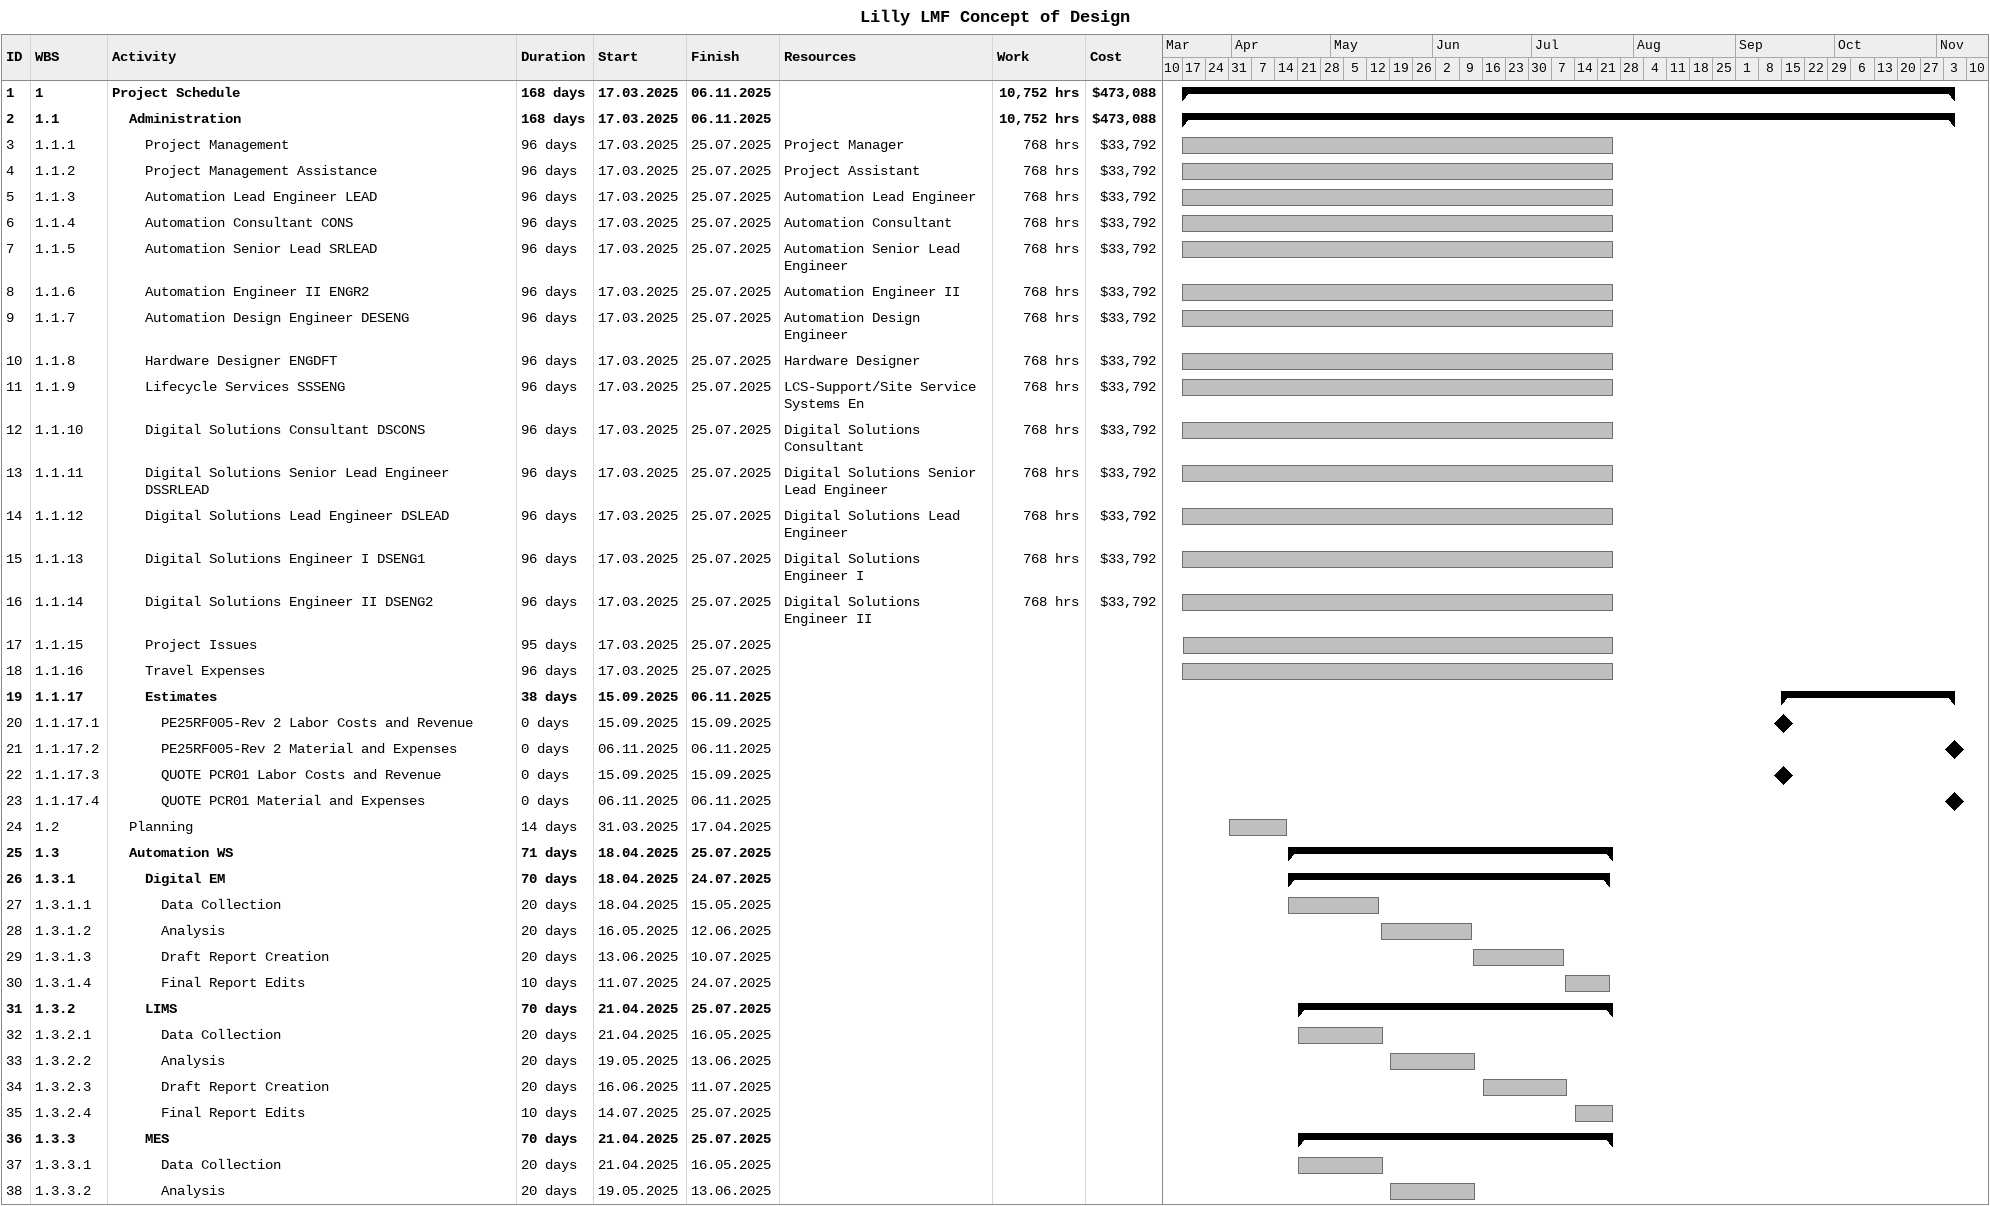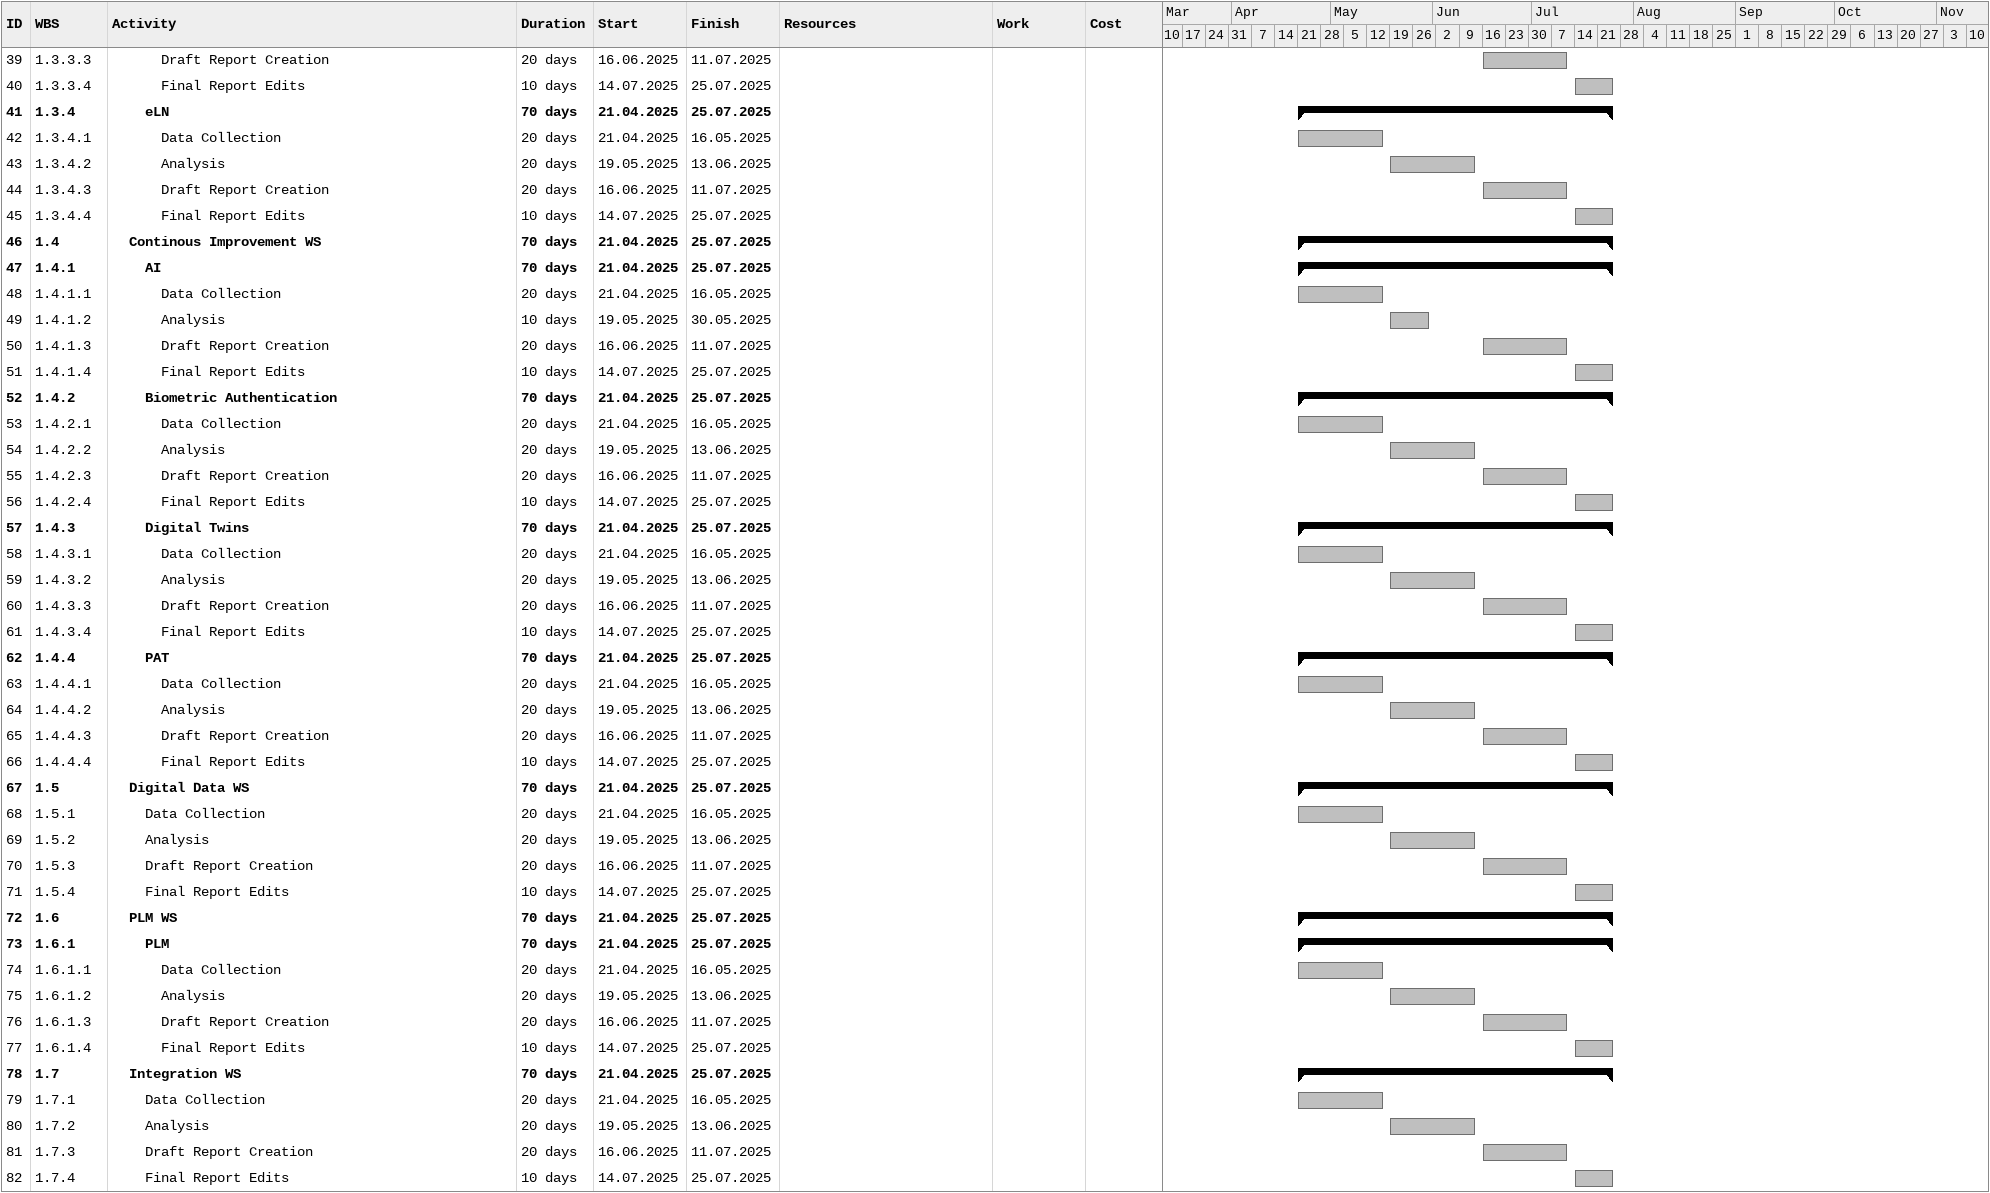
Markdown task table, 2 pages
Lilly LMF Concept of Design

| ID | WBS | Task | Duration | Start | Finish | Resources | Work (h) | Cost ($) |
|---|---|---|---|---|---|---|---|---|
| 1 | 1 | **Project Schedule** | 168d | 2025-03-17 | 2025-11-06 |  | 10752 | 473088 |
| 2 | 1.1 | **Administration** | 168d | 2025-03-17 | 2025-11-06 |  | 10752 | 473088 |
| 3 | 1.1.1 | Project Management | 96d | 2025-03-17 | 2025-07-25 | Project Manager | 768 | 33792 |
| 4 | 1.1.2 | Project Management Assistance | 96d | 2025-03-17 | 2025-07-25 | Project Assistant | 768 | 33792 |
| 5 | 1.1.3 | Automation Lead Engineer LEAD | 96d | 2025-03-17 | 2025-07-25 | Automation Lead Engineer | 768 | 33792 |
| 6 | 1.1.4 | Automation Consultant CONS | 96d | 2025-03-17 | 2025-07-25 | Automation Consultant | 768 | 33792 |
| 7 | 1.1.5 | Automation Senior Lead SRLEAD | 96d | 2025-03-17 | 2025-07-25 | Automation Senior Lead Engineer | 768 | 33792 |
| 8 | 1.1.6 | Automation Engineer II ENGR2 | 96d | 2025-03-17 | 2025-07-25 | Automation Engineer II | 768 | 33792 |
| 9 | 1.1.7 | Automation Design Engineer DESENG | 96d | 2025-03-17 | 2025-07-25 | Automation Design Engineer | 768 | 33792 |
| 10 | 1.1.8 | Hardware Designer ENGDFT | 96d | 2025-03-17 | 2025-07-25 | Hardware Designer | 768 | 33792 |
| 11 | 1.1.9 | Lifecycle Services SSSENG | 96d | 2025-03-17 | 2025-07-25 | LCS-Support/Site Service Systems En | 768 | 33792 |
| 12 | 1.1.10 | Digital Solutions Consultant DSCONS | 96d | 2025-03-17 | 2025-07-25 | Digital Solutions Consultant | 768 | 33792 |
| 13 | 1.1.11 | Digital Solutions Senior Lead Engineer DSSRLEAD | 96d | 2025-03-17 | 2025-07-25 | Digital Solutions Senior Lead Engineer | 768 | 33792 |
| 14 | 1.1.12 | Digital Solutions Lead Engineer DSLEAD | 96d | 2025-03-17 | 2025-07-25 | Digital Solutions Lead Engineer | 768 | 33792 |
| 15 | 1.1.13 | Digital Solutions Engineer I DSENG1 | 96d | 2025-03-17 | 2025-07-25 | Digital Solutions Engineer I | 768 | 33792 |
| 16 | 1.1.14 | Digital Solutions Engineer II DSENG2 | 96d | 2025-03-17 | 2025-07-25 | Digital Solutions Engineer II | 768 | 33792 |
| 17 | 1.1.15 | Project Issues | 95d | 2025-03-17 | 2025-07-25 |  |  |  |
| 18 | 1.1.16 | Travel Expenses | 96d | 2025-03-17 | 2025-07-25 |  |  |  |
| 19 | 1.1.17 | **Estimates** | 38d | 2025-09-15 | 2025-11-06 |  |  |  |
| 20 | 1.1.17.1 | PE25RF005-Rev 2 Labor Costs and Revenue | 0d | 2025-09-15 | 2025-09-15 |  |  |  |
| 21 | 1.1.17.2 | PE25RF005-Rev 2 Material and Expenses | 0d | 2025-11-06 | 2025-11-06 |  |  |  |
| 22 | 1.1.17.3 | QUOTE PCR01 Labor Costs and Revenue | 0d | 2025-09-15 | 2025-09-15 |  |  |  |
| 23 | 1.1.17.4 | QUOTE PCR01 Material and Expenses | 0d | 2025-11-06 | 2025-11-06 |  |  |  |
| 24 | 1.2 | Planning | 14d | 2025-03-31 | 2025-04-17 |  |  |  |
| 25 | 1.3 | **Automation WS** | 71d | 2025-04-18 | 2025-07-25 |  |  |  |
| 26 | 1.3.1 | **Digital EM** | 70d | 2025-04-18 | 2025-07-24 |  |  |  |
| 27 | 1.3.1.1 | Data Collection | 20d | 2025-04-18 | 2025-05-15 |  |  |  |
| 28 | 1.3.1.2 | Analysis | 20d | 2025-05-16 | 2025-06-12 |  |  |  |
| 29 | 1.3.1.3 | Draft Report Creation | 20d | 2025-06-13 | 2025-07-10 |  |  |  |
| 30 | 1.3.1.4 | Final Report Edits | 10d | 2025-07-11 | 2025-07-24 |  |  |  |
| 31 | 1.3.2 | **LIMS** | 70d | 2025-04-21 | 2025-07-25 |  |  |  |
| 32 | 1.3.2.1 | Data Collection | 20d | 2025-04-21 | 2025-05-16 |  |  |  |
| 33 | 1.3.2.2 | Analysis | 20d | 2025-05-19 | 2025-06-13 |  |  |  |
| 34 | 1.3.2.3 | Draft Report Creation | 20d | 2025-06-16 | 2025-07-11 |  |  |  |
| 35 | 1.3.2.4 | Final Report Edits | 10d | 2025-07-14 | 2025-07-25 |  |  |  |
| 36 | 1.3.3 | **MES** | 70d | 2025-04-21 | 2025-07-25 |  |  |  |
| 37 | 1.3.3.1 | Data Collection | 20d | 2025-04-21 | 2025-05-16 |  |  |  |
| 38 | 1.3.3.2 | Analysis | 20d | 2025-05-19 | 2025-06-13 |  |  |  |
| 39 | 1.3.3.3 | Draft Report Creation | 20d | 2025-06-16 | 2025-07-11 |  |  |  |
| 40 | 1.3.3.4 | Final Report Edits | 10d | 2025-07-14 | 2025-07-25 |  |  |  |
| 41 | 1.3.4 | **eLN** | 70d | 2025-04-21 | 2025-07-25 |  |  |  |
| 42 | 1.3.4.1 | Data Collection | 20d | 2025-04-21 | 2025-05-16 |  |  |  |
| 43 | 1.3.4.2 | Analysis | 20d | 2025-05-19 | 2025-06-13 |  |  |  |
| 44 | 1.3.4.3 | Draft Report Creation | 20d | 2025-06-16 | 2025-07-11 |  |  |  |
| 45 | 1.3.4.4 | Final Report Edits | 10d | 2025-07-14 | 2025-07-25 |  |  |  |
| 46 | 1.4 | **Continous Improvement WS** | 70d | 2025-04-21 | 2025-07-25 |  |  |  |
| 47 | 1.4.1 | **AI** | 70d | 2025-04-21 | 2025-07-25 |  |  |  |
| 48 | 1.4.1.1 | Data Collection | 20d | 2025-04-21 | 2025-05-16 |  |  |  |
| 49 | 1.4.1.2 | Analysis | 10d | 2025-05-19 | 2025-05-30 |  |  |  |
| 50 | 1.4.1.3 | Draft Report Creation | 20d | 2025-06-16 | 2025-07-11 |  |  |  |
| 51 | 1.4.1.4 | Final Report Edits | 10d | 2025-07-14 | 2025-07-25 |  |  |  |
| 52 | 1.4.2 | **Biometric Authentication** | 70d | 2025-04-21 | 2025-07-25 |  |  |  |
| 53 | 1.4.2.1 | Data Collection | 20d | 2025-04-21 | 2025-05-16 |  |  |  |
| 54 | 1.4.2.2 | Analysis | 20d | 2025-05-19 | 2025-06-13 |  |  |  |
| 55 | 1.4.2.3 | Draft Report Creation | 20d | 2025-06-16 | 2025-07-11 |  |  |  |
| 56 | 1.4.2.4 | Final Report Edits | 10d | 2025-07-14 | 2025-07-25 |  |  |  |
| 57 | 1.4.3 | **Digital Twins** | 70d | 2025-04-21 | 2025-07-25 |  |  |  |
| 58 | 1.4.3.1 | Data Collection | 20d | 2025-04-21 | 2025-05-16 |  |  |  |
| 59 | 1.4.3.2 | Analysis | 20d | 2025-05-19 | 2025-06-13 |  |  |  |
| 60 | 1.4.3.3 | Draft Report Creation | 20d | 2025-06-16 | 2025-07-11 |  |  |  |
| 61 | 1.4.3.4 | Final Report Edits | 10d | 2025-07-14 | 2025-07-25 |  |  |  |
| 62 | 1.4.4 | **PAT** | 70d | 2025-04-21 | 2025-07-25 |  |  |  |
| 63 | 1.4.4.1 | Data Collection | 20d | 2025-04-21 | 2025-05-16 |  |  |  |
| 64 | 1.4.4.2 | Analysis | 20d | 2025-05-19 | 2025-06-13 |  |  |  |
| 65 | 1.4.4.3 | Draft Report Creation | 20d | 2025-06-16 | 2025-07-11 |  |  |  |
| 66 | 1.4.4.4 | Final Report Edits | 10d | 2025-07-14 | 2025-07-25 |  |  |  |
| 67 | 1.5 | **Digital Data WS** | 70d | 2025-04-21 | 2025-07-25 |  |  |  |
| 68 | 1.5.1 | Data Collection | 20d | 2025-04-21 | 2025-05-16 |  |  |  |
| 69 | 1.5.2 | Analysis | 20d | 2025-05-19 | 2025-06-13 |  |  |  |
| 70 | 1.5.3 | Draft Report Creation | 20d | 2025-06-16 | 2025-07-11 |  |  |  |
| 71 | 1.5.4 | Final Report Edits | 10d | 2025-07-14 | 2025-07-25 |  |  |  |
| 72 | 1.6 | **PLM WS** | 70d | 2025-04-21 | 2025-07-25 |  |  |  |
| 73 | 1.6.1 | **PLM** | 70d | 2025-04-21 | 2025-07-25 |  |  |  |
| 74 | 1.6.1.1 | Data Collection | 20d | 2025-04-21 | 2025-05-16 |  |  |  |
| 75 | 1.6.1.2 | Analysis | 20d | 2025-05-19 | 2025-06-13 |  |  |  |
| 76 | 1.6.1.3 | Draft Report Creation | 20d | 2025-06-16 | 2025-07-11 |  |  |  |
| 77 | 1.6.1.4 | Final Report Edits | 10d | 2025-07-14 | 2025-07-25 |  |  |  |
| 78 | 1.7 | **Integration WS** | 70d | 2025-04-21 | 2025-07-25 |  |  |  |
| 79 | 1.7.1 | Data Collection | 20d | 2025-04-21 | 2025-05-16 |  |  |  |
| 80 | 1.7.2 | Analysis | 20d | 2025-05-19 | 2025-06-13 |  |  |  |
| 81 | 1.7.3 | Draft Report Creation | 20d | 2025-06-16 | 2025-07-11 |  |  |  |
| 82 | 1.7.4 | Final Report Edits | 10d | 2025-07-14 | 2025-07-25 |  |  |  |
